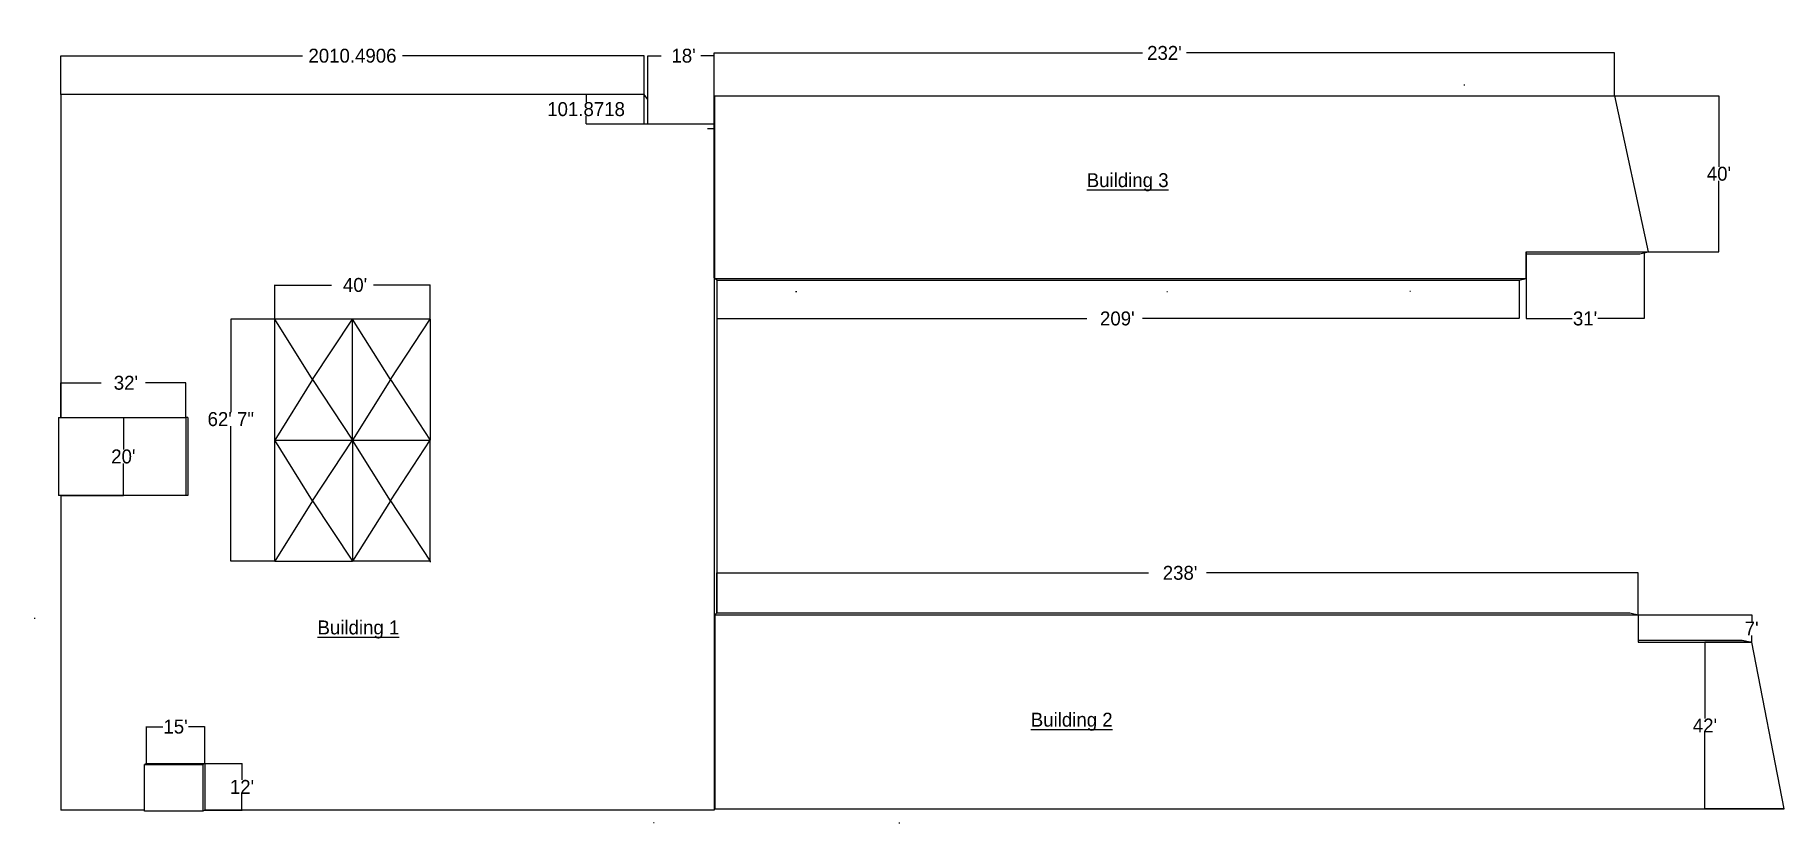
# Model space of a CAD drawing. Header units: inches. Extents: x -2912 to 3114, y -1198 to 1516.
import ezdxf

# ---------------------------------------------------------------- set-up
doc = ezdxf.new("R2010")
doc.units = ezdxf.units.IN
doc.header["$MEASUREMENT"] = 0
doc.dimstyles.get("Standard").update_dxf_attribs({"dimtxt": 48, "dimasz": 0.18, "dimexe": 0.18, "dimexo": 0.0625, "dimgap": 0.09, "dimtad": 0, "dimtih": 1, "dimtoh": 1, "dimdec": 4, "dimzin": 0, "dimdsep": 46, "dimtxsty": 'Standard', "dimcen": 0.09, "dimclrd": 1, "dimclre": 1, "dimclrt": 1, "dimadec": 0, "dimazin": 0, "dimtfac": 1, "dimtdec": 4, "dimtofl": 0, "dimtmove": 0, "dimatfit": 3, "dimfxl": 1, "dimtolj": 1, "dimtzin": 0, "dimarcsym": 0})

# ---------------------------------------------------------------- blocks, each defined once
blk = doc.blocks.new('*D1')
at = {"color": 1, "lineweight": -2, "transparency": 16777216}
for p, q in [((-2823.8, 1311.4), (-2823.8, 1444.5)), ((-2823.6, 1444.4), (-1990.7, 1444.4)), ((-813.5, 1444.4), (-1646.5, 1444.4)), ((-813.3, 1311.4), (-813.3, 1444.5))]:
    blk.add_line(p, q, dxfattribs=at)
at = {"color": 1, "transparency": 16777216}
for points in [[(-2823.6, 1444.4), (-2823.6, 1444.3), (-2823.8, 1444.4)], [(-813.5, 1444.4), (-813.5, 1444.3), (-813.3, 1444.4)]]:
    blk.add_solid(points, dxfattribs=at)
at = {"layer": 'Defpoints', "color": 0, "transparency": 16777216}
for p in [(-813.3, 1444.4), (-2823.8, 1311.3), (-813.3, 1311.3)]:
    blk.add_point(p, dxfattribs=at)
at = {"color": 1, "transparency": 16777216, "insert": (-1818.6, 1444.4), "char_height": 48, "attachment_point": 5}
blk.add_mtext('\\A1;2010.4906', dxfattribs=at)
blk = doc.blocks.new('*D2')
at = {"color": 1, "lineweight": -2, "transparency": 16777216}
for p, q in [((-813.4, 1311.3), (-1013.9, 1311.3)), ((-1013.7, 1311.1), (-1013.7, 1284.5)), ((-813.4, 1209.4), (-1013.9, 1209.4)), ((-1013.7, 1209.6), (-1013.7, 1236.3))]:
    blk.add_line(p, q, dxfattribs=at)
at = {"color": 1, "transparency": 16777216}
for points in [[(-1013.8, 1311.1), (-1013.7, 1311.1), (-1013.7, 1311.3)], [(-1013.8, 1209.6), (-1013.7, 1209.6), (-1013.7, 1209.4)]]:
    blk.add_solid(points, dxfattribs=at)
at = {"layer": 'Defpoints', "color": 0, "transparency": 16777216}
for p in [(-1013.7, 1311.3), (-813.3, 1311.3), (-813.3, 1209.4)]:
    blk.add_point(p, dxfattribs=at)
at = {"color": 1, "transparency": 16777216, "insert": (-1013.7, 1260.4), "char_height": 48, "attachment_point": 5}
blk.add_mtext('\\A1;101.8718', dxfattribs=at)
blk = doc.blocks.new('*D3')
at = {"color": 1, "lineweight": -2, "transparency": 16777216}
for p, q in [((-801.1, 1209.5), (-801.1, 1444.5)), ((-801, 1444.4), (-754.7, 1444.4)), ((-572.2, 1444.4), (-618.5, 1444.4)), ((-572.1, 1193.5), (-572.1, 1444.5))]:
    blk.add_line(p, q, dxfattribs=at)
at = {"color": 1, "transparency": 16777216}
for points in [[(-801, 1444.4), (-801, 1444.3), (-801.1, 1444.4)], [(-572.2, 1444.4), (-572.2, 1444.3), (-572.1, 1444.4)]]:
    blk.add_solid(points, dxfattribs=at)
at = {"layer": 'Defpoints', "color": 0, "transparency": 16777216}
for p in [(-572.1, 1444.4), (-801.1, 1209.4), (-572.1, 1193.4)]:
    blk.add_point(p, dxfattribs=at)
at = {"color": 1, "transparency": 16777216, "insert": (-686.6, 1444.4), "char_height": 48, "attachment_point": 5}
blk.add_mtext("\\A1; 18'", dxfattribs=at)
blk = doc.blocks.new('*D4')
at = {"color": 1, "lineweight": -2, "transparency": 16777216}
for p, q in [((-572.1, 1319.1), (-572.1, 1454.2)), ((-571.9, 1454), (903, 1454)), ((2530, 1454), (1055.2, 1454)), ((2530.2, 1306.5), (2530.2, 1454.2))]:
    blk.add_line(p, q, dxfattribs=at)
at = {"color": 1, "transparency": 16777216}
for points in [[(-571.9, 1454), (-571.9, 1454), (-572.1, 1454)], [(2530, 1454), (2530, 1454), (2530.2, 1454)]]:
    blk.add_solid(points, dxfattribs=at)
at = {"layer": 'Defpoints', "color": 0, "transparency": 16777216}
for p in [(-572.1, 1454), (-572.1, 1319), (2530.2, 1306.5)]:
    blk.add_point(p, dxfattribs=at)
at = {"color": 1, "transparency": 16777216, "insert": (979.1, 1454), "char_height": 48, "attachment_point": 5}
blk.add_mtext("\\A1;232'", dxfattribs=at)
blk = doc.blocks.new('*D5')
at = {"color": 1, "lineweight": -2, "transparency": 16777216}
for p, q in [((2530.3, 1306.5), (2889.8, 1306.5)), ((2889.6, 1306.3), (2889.6, 1062)), ((2889.6, 769.5), (2889.6, 1013.8)), ((2646.2, 769.3), (2889.8, 769.3))]:
    blk.add_line(p, q, dxfattribs=at)
at = {"color": 1, "transparency": 16777216}
for points in [[(2889.6, 1306.3), (2889.7, 1306.3), (2889.6, 1306.5)], [(2889.6, 769.5), (2889.7, 769.5), (2889.6, 769.3)]]:
    blk.add_solid(points, dxfattribs=at)
at = {"layer": 'Defpoints', "color": 0, "transparency": 16777216}
for p in [(2530.2, 1306.5), (2889.6, 1306.5), (2646.1, 769.3)]:
    blk.add_point(p, dxfattribs=at)
at = {"color": 1, "transparency": 16777216, "insert": (2889.6, 1037.9), "char_height": 48, "attachment_point": 5}
blk.add_mtext("\\A1;40'", dxfattribs=at)
blk = doc.blocks.new('*D6')
at = {"color": 1, "lineweight": -2, "transparency": 16777216}
for p, q in [((2225.1, 769.3), (2225.1, 539.3)), ((2631.7, 765.8), (2631.7, 539.3)), ((2225.3, 539.5), (2384.3, 539.5)), ((2631.5, 539.5), (2472.5, 539.5))]:
    blk.add_line(p, q, dxfattribs=at)
at = {"color": 1, "transparency": 16777216}
for points in [[(2225.3, 539.5), (2225.3, 539.5), (2225.1, 539.5)], [(2631.5, 539.5), (2631.5, 539.5), (2631.7, 539.5)]]:
    blk.add_solid(points, dxfattribs=at)
at = {"layer": 'Defpoints', "color": 0, "transparency": 16777216}
for p in [(2225.1, 769.3), (2631.7, 765.9), (2225.1, 539.5)]:
    blk.add_point(p, dxfattribs=at)
at = {"color": 1, "transparency": 16777216, "insert": (2428.4, 539.5), "char_height": 48, "attachment_point": 5}
blk.add_mtext("\\A1;31'", dxfattribs=at)
blk = doc.blocks.new('*D7')
at = {"color": 1, "lineweight": -2, "transparency": 16777216}
for p, q in [((-563.5, 671.4), (-563.5, 539.3)), ((2200.9, 671.4), (2200.9, 539.3)), ((-563.3, 539.5), (711.7, 539.5)), ((2200.7, 539.5), (903.9, 539.5))]:
    blk.add_line(p, q, dxfattribs=at)
at = {"color": 1, "transparency": 16777216}
for points in [[(-563.3, 539.5), (-563.3, 539.5), (-563.5, 539.5)], [(2200.7, 539.5), (2200.7, 539.5), (2200.9, 539.5)]]:
    blk.add_solid(points, dxfattribs=at)
at = {"layer": 'Defpoints', "color": 0, "transparency": 16777216}
for p in [(-563.5, 671.5), (2200.9, 671.5), (-563.5, 539.5)]:
    blk.add_point(p, dxfattribs=at)
at = {"color": 1, "transparency": 16777216, "insert": (807.8, 539.5), "char_height": 48, "attachment_point": 5}
blk.add_mtext("\\A1; 209'", dxfattribs=at)
blk = doc.blocks.new('*D8')
at = {"color": 1, "lineweight": -2, "transparency": 16777216}
for p, q in [((-563.4, -473.4), (-563.4, -336.3)), ((-563.3, -336.5), (923.9, -336.5)), ((2611.2, -336.5), (1124, -336.5)), ((2611.3, -480.2), (2611.3, -336.3))]:
    blk.add_line(p, q, dxfattribs=at)
at = {"color": 1, "transparency": 16777216}
for points in [[(-563.3, -336.5), (-563.3, -336.5), (-563.4, -336.5)], [(2611.2, -336.5), (2611.2, -336.5), (2611.3, -336.5)]]:
    blk.add_solid(points, dxfattribs=at)
at = {"layer": 'Defpoints', "color": 0, "transparency": 16777216}
for p in [(-563.4, -336.5), (-563.4, -473.5), (2611.3, -480.2)]:
    blk.add_point(p, dxfattribs=at)
at = {"color": 1, "transparency": 16777216, "insert": (1024, -336.5), "char_height": 48, "attachment_point": 5}
blk.add_mtext("\\A1; 238'", dxfattribs=at)
blk = doc.blocks.new('*D9')
at = {"color": 1, "lineweight": -2, "transparency": 16777216}
for p, q in [((2611.4, -480.2), (3002.6, -480.2)), ((3002.4, -480.4), (3002.4, -503.7)), ((2611.4, -575.4), (3002.6, -575.4)), ((3002.4, -575.2), (3002.4, -551.9))]:
    blk.add_line(p, q, dxfattribs=at)
at = {"color": 1, "transparency": 16777216}
for points in [[(3002.4, -480.4), (3002.4, -480.4), (3002.4, -480.2)], [(3002.4, -575.2), (3002.4, -575.2), (3002.4, -575.4)]]:
    blk.add_solid(points, dxfattribs=at)
at = {"layer": 'Defpoints', "color": 0, "transparency": 16777216}
for p in [(2611.3, -480.2), (2611.3, -575.4), (3002.4, -575.4)]:
    blk.add_point(p, dxfattribs=at)
at = {"color": 1, "transparency": 16777216, "insert": (3002.4, -527.8), "char_height": 48, "attachment_point": 5}
blk.add_mtext("\\A1;7'", dxfattribs=at)
blk = doc.blocks.new('*D10')
at = {"color": 1, "lineweight": -2, "transparency": 16777216}
for p, q in [((3002.5, -575.4), (2841.3, -575.4)), ((2841.4, -575.6), (2841.4, -837.8)), ((2841.4, -1148.2), (2841.4, -886)), ((3113.8, -1148.4), (2841.3, -1148.4))]:
    blk.add_line(p, q, dxfattribs=at)
at = {"color": 1, "transparency": 16777216}
for points in [[(2841.4, -575.6), (2841.5, -575.6), (2841.4, -575.4)], [(2841.4, -1148.2), (2841.5, -1148.2), (2841.4, -1148.4)]]:
    blk.add_solid(points, dxfattribs=at)
at = {"layer": 'Defpoints', "color": 0, "transparency": 16777216}
for p in [(2841.4, -575.4), (3002.6, -575.4), (3113.9, -1148.4)]:
    blk.add_point(p, dxfattribs=at)
at = {"color": 1, "transparency": 16777216, "insert": (2841.4, -861.9), "char_height": 48, "attachment_point": 5}
blk.add_mtext("\\A1;42'", dxfattribs=at)
blk = doc.blocks.new('*D11')
at = {"color": 1, "lineweight": -2, "transparency": 16777216}
for p, q in [((-2086.6, 537.9), (-2237.9, 537.9)), ((-2237.8, 537.7), (-2237.8, 217)), ((-2237.8, -295.9), (-2237.8, 168.9)), ((-2086.5, -296.1), (-2237.9, -296.1))]:
    blk.add_line(p, q, dxfattribs=at)
at = {"color": 1, "transparency": 16777216}
for points in [[(-2237.8, 537.7), (-2237.7, 537.7), (-2237.8, 537.9)], [(-2237.8, -295.9), (-2237.7, -295.9), (-2237.8, -296.1)]]:
    blk.add_solid(points, dxfattribs=at)
at = {"layer": 'Defpoints', "color": 0, "transparency": 16777216}
for p in [(-2086.5, 537.9), (-2237.8, -296.1), (-2086.4, -296.1)]:
    blk.add_point(p, dxfattribs=at)
at = {"color": 1, "transparency": 16777216, "insert": (-2237.8, 192.9), "char_height": 48, "attachment_point": 5}
blk.add_mtext('\\A1;62\' 7"', dxfattribs=at)
blk = doc.blocks.new('*D12')
at = {"color": 1, "lineweight": -2, "transparency": 16777216}
for p, q in [((-2086.5, 538), (-2086.5, 655.2)), ((-2086.4, 655), (-1890.6, 655)), ((-1550.6, 655), (-1746.4, 655)), ((-1550.4, 538), (-1550.4, 655.2))]:
    blk.add_line(p, q, dxfattribs=at)
at = {"color": 1, "transparency": 16777216}
for points in [[(-2086.4, 655), (-2086.4, 655), (-2086.5, 655)], [(-1550.6, 655), (-1550.6, 655), (-1550.4, 655)]]:
    blk.add_solid(points, dxfattribs=at)
at = {"layer": 'Defpoints', "color": 0, "transparency": 16777216}
for p in [(-1550.4, 655), (-2086.5, 537.9), (-1550.4, 537.9)]:
    blk.add_point(p, dxfattribs=at)
at = {"color": 1, "transparency": 16777216, "insert": (-1818.5, 655), "char_height": 48, "attachment_point": 5}
blk.add_mtext("\\A1; 40'", dxfattribs=at)
blk = doc.blocks.new('*D13')
at = {"color": 1, "lineweight": -2, "transparency": 16777216}
for p, q in [((-2823.6, 198.8), (-2823.6, 318.3)), ((-2823.5, 318.1), (-2684.2, 318.1)), ((-2392.7, 318.1), (-2532, 318.1)), ((-2392.5, 198.8), (-2392.5, 318.3))]:
    blk.add_line(p, q, dxfattribs=at)
at = {"color": 1, "transparency": 16777216}
for points in [[(-2823.5, 318.1), (-2823.5, 318.1), (-2823.6, 318.1)], [(-2392.7, 318.1), (-2392.7, 318.1), (-2392.5, 318.1)]]:
    blk.add_solid(points, dxfattribs=at)
at = {"layer": 'Defpoints', "color": 0, "transparency": 16777216}
for p in [(-2823.6, 318.1), (-2823.6, 198.7), (-2392.5, 198.7)]:
    blk.add_point(p, dxfattribs=at)
at = {"color": 1, "transparency": 16777216, "insert": (-2608.1, 318.1), "char_height": 48, "attachment_point": 5}
blk.add_mtext("\\A1; 32'", dxfattribs=at)
blk = doc.blocks.new('*D14')
at = {"color": 1, "lineweight": -2, "transparency": 16777216}
for p, q in [((-2823.6, 198.7), (-2607.9, 198.7)), ((-2608, 198.5), (-2608, 88.4)), ((-2608, -69.9), (-2608, 40.2)), ((-2823.5, -70.1), (-2607.9, -70.1))]:
    blk.add_line(p, q, dxfattribs=at)
at = {"color": 1, "transparency": 16777216}
for points in [[(-2608.1, 198.5), (-2608, 198.5), (-2608, 198.7)], [(-2608.1, -69.9), (-2608, -69.9), (-2608, -70.1)]]:
    blk.add_solid(points, dxfattribs=at)
at = {"layer": 'Defpoints', "color": 0, "transparency": 16777216}
for p in [(-2823.6, 198.7), (-2823.6, -70.1), (-2608, -70.1)]:
    blk.add_point(p, dxfattribs=at)
at = {"color": 1, "transparency": 16777216, "insert": (-2608, 64.3), "char_height": 48, "attachment_point": 5}
blk.add_mtext("\\A1;20'", dxfattribs=at)
blk = doc.blocks.new('*D15')
at = {"color": 1, "lineweight": -2, "transparency": 16777216}
for p, q in [((-2528.6, -992.9), (-2528.6, -865.8)), ((-2528.4, -865.9), (-2472.2, -865.9)), ((-2327.8, -865.9), (-2384, -865.9)), ((-2327.6, -992.9), (-2327.6, -865.8))]:
    blk.add_line(p, q, dxfattribs=at)
at = {"color": 1, "transparency": 16777216}
for points in [[(-2528.4, -865.9), (-2528.4, -866), (-2528.6, -865.9)], [(-2327.8, -865.9), (-2327.8, -866), (-2327.6, -865.9)]]:
    blk.add_solid(points, dxfattribs=at)
at = {"layer": 'Defpoints', "color": 0, "transparency": 16777216}
for p in [(-2528.6, -865.9), (-2528.6, -993), (-2327.6, -993)]:
    blk.add_point(p, dxfattribs=at)
at = {"color": 1, "transparency": 16777216, "insert": (-2428.1, -865.9), "char_height": 48, "attachment_point": 5}
blk.add_mtext("\\A1;15'", dxfattribs=at)
blk = doc.blocks.new('*D16')
at = {"color": 1, "lineweight": -2, "transparency": 16777216}
for p, q in [((-2327.5, -993), (-2199, -993)), ((-2199.2, -993.1), (-2199.2, -1049.3)), ((-2199.2, -1153.6), (-2199.2, -1097.5)), ((-2327.5, -1153.8), (-2199, -1153.8))]:
    blk.add_line(p, q, dxfattribs=at)
at = {"color": 1, "transparency": 16777216}
for points in [[(-2199.2, -993.1), (-2199.2, -993.1), (-2199.2, -993)], [(-2199.2, -1153.6), (-2199.2, -1153.6), (-2199.2, -1153.8)]]:
    blk.add_solid(points, dxfattribs=at)
at = {"layer": 'Defpoints', "color": 0, "transparency": 16777216}
for p in [(-2327.6, -993), (-2327.6, -1153.8), (-2199.2, -1153.8)]:
    blk.add_point(p, dxfattribs=at)
at = {"color": 1, "transparency": 16777216, "insert": (-2199.2, -1073.4), "char_height": 48, "attachment_point": 5}
blk.add_mtext("\\A1;12'", dxfattribs=at)

msp = doc.modelspace()

# ---------------------------------------------------------------- linework, layer by layer
for p, q in [((2010.92179, 1343.87691), (2014.15549, 1343.91957)), ((-2823.82158, 1311.31126), (-2823.63367, 198.72451)), ((-813.33103, 1311.31126), (-2823.82158, 1311.31126)), ((-813.32608, 1209.43947), (-813.33103, 1311.31126)), ((-801.14151, 1293.76287), (-813.33103, 1311.31126)), ((-801.13747, 1209.43947), (-801.14151, 1293.76287)), ((-569.70465, 1205.02181), (-569.70811, 1306.4726)), ((-569.70811, 1306.4726), (2530.20401, 1306.4726)), ((2530.20401, 1306.4726), (2646.11209, 769.33136)), ((-801.13747, 1209.43947), (-813.32608, 1209.43947)), ((-572.06868, 1209.43947), (-801.13747, 1209.43947)), ((-569.70465, 1205.02181), (-572.06868, 1209.43947)), ((-572.05055, 679.59211), (-572.06868, 1209.43947)), ((-595.73311, 1193.42717), (-572.06813, 1193.42717)), ((-569.68667, 677.36407), (-569.70465, 1205.02181)), ((2225.12118, 677.36407), (2225.13251, 762.47656)), ((2225.13251, 762.47656), (2225.13342, 769.33136)), ((2225.13251, 762.47656), (2617.27105, 762.47656)), ((2225.13342, 769.33136), (2646.11209, 769.33136)), ((2617.27105, 762.47656), (2646.11209, 769.33136)), ((-572.05055, 679.59211), (-572.01078, -482.79116)), ((-569.68667, 677.36407), (-572.05055, 679.59211)), ((-569.68667, 677.36407), (2225.12118, 677.36407)), ((-563.47746, 671.51169), (-569.68667, 677.36407)), ((-563.47746, 671.51169), (2200.86881, 671.51169)), ((-563.47746, 671.51169), (-563.43887, -473.45204)), ((2200.86881, 671.51169), (2225.12118, 677.36407)), ((-291.91241, 632.71411), (-287.12446, 632.71411)), ((986.81287, 632.63375), (989.24316, 632.63375)), ((1826.68583, 632.68078), (1824.25672, 632.63868)), ((-1956.28241, 329.77263), (-2086.54519, 537.92093)), ((-2086.49314, 120.8962), (-2086.54519, 537.92093)), ((-1818.49218, 537.92093), (-2086.54519, 537.92093)), ((-1956.28241, 329.77263), (-1818.49218, 537.92093)), ((-1687.7127, 329.77263), (-1818.49218, 537.92093)), ((-1550.43918, 537.92093), (-1818.49218, 537.92093)), ((-1818.44682, 120.8962), (-1818.49218, 537.92093)), ((-1687.7127, 329.77263), (-1550.43918, 537.92093)), ((-1550.43918, 537.92093), (-1550.4005, 120.8962)), ((-1956.28241, 329.77263), (-2086.49314, 120.8962)), ((-1956.28241, 329.77263), (-1818.44682, 120.8962)), ((-1687.7127, 329.77263), (-1818.44682, 120.8962)), ((-1687.7127, 329.77263), (-1550.4005, 120.8962)), ((-2831.46608, 198.72451), (-2831.42056, -70.06433)), ((-2831.46608, 198.72451), (-2823.63367, 198.72451)), ((-2823.63367, 198.72451), (-2392.53022, 198.72451)), ((-2392.53022, 198.72451), (-2392.49175, -70.06433)), ((-2385.91197, 198.56322), (-2392.53022, 198.72451)), ((-2385.91197, 198.56322), (-2385.87371, -69.48211)), ((-1956.23352, -88.05075), (-2086.49314, 120.8962)), ((-2086.4411, -296.10773), (-2086.49314, 120.8962)), ((-2086.49314, 120.8962), (-1818.44682, 120.8962)), ((-1956.23352, -88.05075), (-1818.44682, 120.8962)), ((-1687.67052, -88.05075), (-1818.44682, 120.8962)), ((-1818.44682, 120.8962), (-1818.40146, -296.10773)), ((-1818.44682, 120.8962), (-1550.4005, 120.8962)), ((-1687.67052, -88.05075), (-1550.4005, 120.8962)), ((-1550.36183, -296.10773), (-1550.4005, 120.8962)), ((-2823.58827, -70.06433), (-2831.42056, -70.06433)), ((-2823.58827, -70.06433), (-2823.40523, -1153.77176)), ((-2392.49175, -70.06433), (-2823.58827, -70.06433)), ((-2385.87371, -69.48211), (-2392.49175, -70.06433)), ((-1956.23352, -88.05075), (-2086.4411, -296.10773)), ((-1956.23352, -88.05075), (-1818.40146, -296.10773)), ((-1687.67052, -88.05075), (-1818.40146, -296.10773)), ((-1687.67052, -88.05075), (-1550.36183, -296.10773)), ((-2086.4411, -296.10773), (-1818.40146, -296.10773)), ((-1550.36183, -296.10773), (-1818.40146, -296.10773)), ((-1550.36183, -296.10773), (-1550.36154, -299.19011)), ((-569.64722, -480.21606), (-572.01078, -482.79116)), ((-563.43887, -473.45204), (-569.64722, -480.21606)), ((-569.64722, -480.21606), (-569.62445, -1148.42438)), ((-569.64722, -480.21606), (2611.347, -480.21606)), ((-563.43887, -473.45204), (2582.88698, -473.45204)), ((2582.88698, -473.45204), (2611.347, -480.21606)), ((2611.347, -480.21606), (2611.33335, -567.57157)), ((-2912.42468, -494.46291), (-2912.42535, -490.59265)), ((-572.01078, -482.79116), (-571.98782, -1153.77176)), ((2611.33335, -567.57157), (2611.33213, -575.37261)), ((2611.33213, -575.37261), (3002.38106, -575.37261)), ((2611.33335, -567.57157), (2969.65949, -567.57157)), ((2969.65949, -567.57157), (3002.38106, -575.37261)), ((3113.85004, -1148.42438), (3002.38106, -575.37261)), ((-2528.60108, -992.96645), (-2535.61464, -996.1101)), ((-2535.61464, -996.1101), (-2334.03572, -996.1101)), ((-2535.59072, -1153.77176), (-2535.61464, -996.1101)), ((-2528.60108, -992.96645), (-2327.57974, -992.96645)), ((-2327.57974, -992.96645), (-2334.03572, -996.1101)), ((-2334.03572, -996.1101), (-2334.01321, -1157.3614)), ((-2327.57974, -992.96645), (-2327.55735, -1153.77176)), ((-2535.59072, -1153.77176), (-2823.40523, -1153.77176)), ((-2535.59018, -1157.3614), (-2535.59072, -1153.77176)), ((-2334.01321, -1157.3614), (-2535.59018, -1157.3614)), ((-2327.55735, -1153.77176), (-2334.01321, -1157.3614)), ((-571.98782, -1153.77176), (-2327.55735, -1153.77176)), ((-778.50577, -1197.33949), (-781.2557, -1197.3404)), ((-569.62445, -1148.42438), (-571.98782, -1153.77176)), ((-569.62445, -1148.42438), (3113.85004, -1148.42438)), ((67.57065, -1197.61445), (63.96187, -1197.61445))]:
    msp.add_line(p, q)

# ---------------------------------------------------------------- texts
at = {"char_height": 48, "attachment_point": 1}
for s, width, insert in [('{\\L\\C240;\\c2367469;Building 3}', 809.5863712, (711.45441, 1040.06275)), ('{\\L\\C240;\\c2367469;Building 1}', 693.9311632, (-1938.97715, -500.14448)), ('{\\L\\C240;\\c2367469;Building 2}', 809.5863712, (518.69576, -817.81222))]:
    msp.add_mtext_dynamic_manual_height_columns(s, width=width, gutter_width=1, heights=[0], dxfattribs=dict(at, insert=insert))

# ---------------------------------------------------------------- dimensions: what is measured, and where the dimension line sits
for base, p1, p2, text, picture, middle in [((-572.06813, 1444.36715), (-801.13747, 1209.43947), (-572.06813, 1193.42717), " 18'", '*D3', (-686.6028, 1444.36715)), ((-572.06813, 1453.99345), (2530.20401, 1306.4726), (-572.06813, 1319.01841), "232'", '*D4', (979.06794, 1453.99345)), ((-1550.43918, 655.01095), (-2086.54519, 537.92093), (-1550.43918, 537.92093), " 40'", '*D12', (-1818.49218, 655.01095)), ((2225.13342, 539.4954), (2631.69157, 765.90396), (2225.13342, 769.33136), "31'", '*D6', (2428.41249, 539.4954)), ((-2823.63367, 318.09062), (-2392.53022, 198.72451), (-2823.63367, 198.72451), " 32'", '*D13', (-2608.08194, 318.09062)), ((-563.43887, -336.49746), (2611.347, -480.21606), (-563.43887, -473.45204), " 238'", '*D8', (1023.95407, -336.49746)), ((-2528.60108, -865.94369), (-2327.57974, -992.96645), (-2528.60108, -992.96645), "15'", '*D15', (-2428.09041, -865.94369))]:
    dim = msp.add_linear_dim(base=base, p1=p1, p2=p2, text=text, dimstyle='Standard')
    dim.commit()
    dim.dimension.update_dxf_attribs({"geometry": picture, "text_midpoint": middle})
dim = msp.add_linear_dim(base=(-813.331031, 1444.367152), p1=(-2823.821584, 1311.311264), p2=(-813.331031, 1311.311264), dimstyle='Standard')
dim.commit()
dim.dimension.update_dxf_attribs({"geometry": '*D1', "text_midpoint": (-1818.576308, 1444.367152)})
dim = msp.add_linear_dim(base=(-1013.73558, 1311.31126), p1=(-813.32608, 1209.43947), p2=(-813.33103, 1311.31126), angle=90, dimstyle='Standard')
dim.commit()
dim.dimension.update_dxf_attribs({"geometry": '*D2', "text_midpoint": (-1013.73558, 1260.37537), "dimtype": 160})
for base, p1, p2, text, picture, middle in [((2889.62726, 1306.4726), (2646.11209, 769.33136), (2530.20401, 1306.4726), "40'", '*D5', (2889.62726, 1037.90198)), ((-2608.04001, -70.06433), (-2823.63367, 198.72451), (-2823.58827, -70.06433), "20'", '*D14', (-2608.04001, 64.33009)), ((3002.38106, -575.37261), (2611.347, -480.21606), (2611.33213, -575.37261), "7'", '*D9', (3002.38106, -527.79434)), ((2841.4376, -575.37261), (3113.85004, -1148.42438), (3002.56106, -575.37261), "42'", '*D10', (2841.4376, -861.8985))]:
    dim = msp.add_linear_dim(base=base, p1=p1, p2=p2, angle=90, text=text, dimstyle='Standard')
    dim.commit()
    dim.dimension.update_dxf_attribs({"geometry": picture, "text_midpoint": middle})
dim = msp.add_linear_dim(base=(-563.47746, 539.4954), p1=(2200.86881, 671.51169), p2=(-563.47746, 671.51169), text=" 209'", dimstyle='Standard')
dim.commit()
dim.dimension.update_dxf_attribs({"geometry": '*D7', "text_midpoint": (807.83374, 539.4954), "dimtype": 160})
for base, p1, p2, text, picture, middle in [((-2237.75307, -296.10773), (-2086.54519, 537.92093), (-2086.4411, -296.10773), '62\' 7"', '*D11', (-2237.75307, 192.94878)), ((-2199.20134, -1153.77176), (-2327.57974, -992.96645), (-2327.55735, -1153.77176), "12'", '*D16', (-2199.20134, -1073.36911))]:
    dim = msp.add_linear_dim(base=base, p1=p1, p2=p2, angle=90, text=text, dimstyle='Standard')
    dim.commit()
    dim.dimension.update_dxf_attribs({"geometry": picture, "text_midpoint": middle, "dimtype": 160})

doc.saveas('drawing.dxf')
